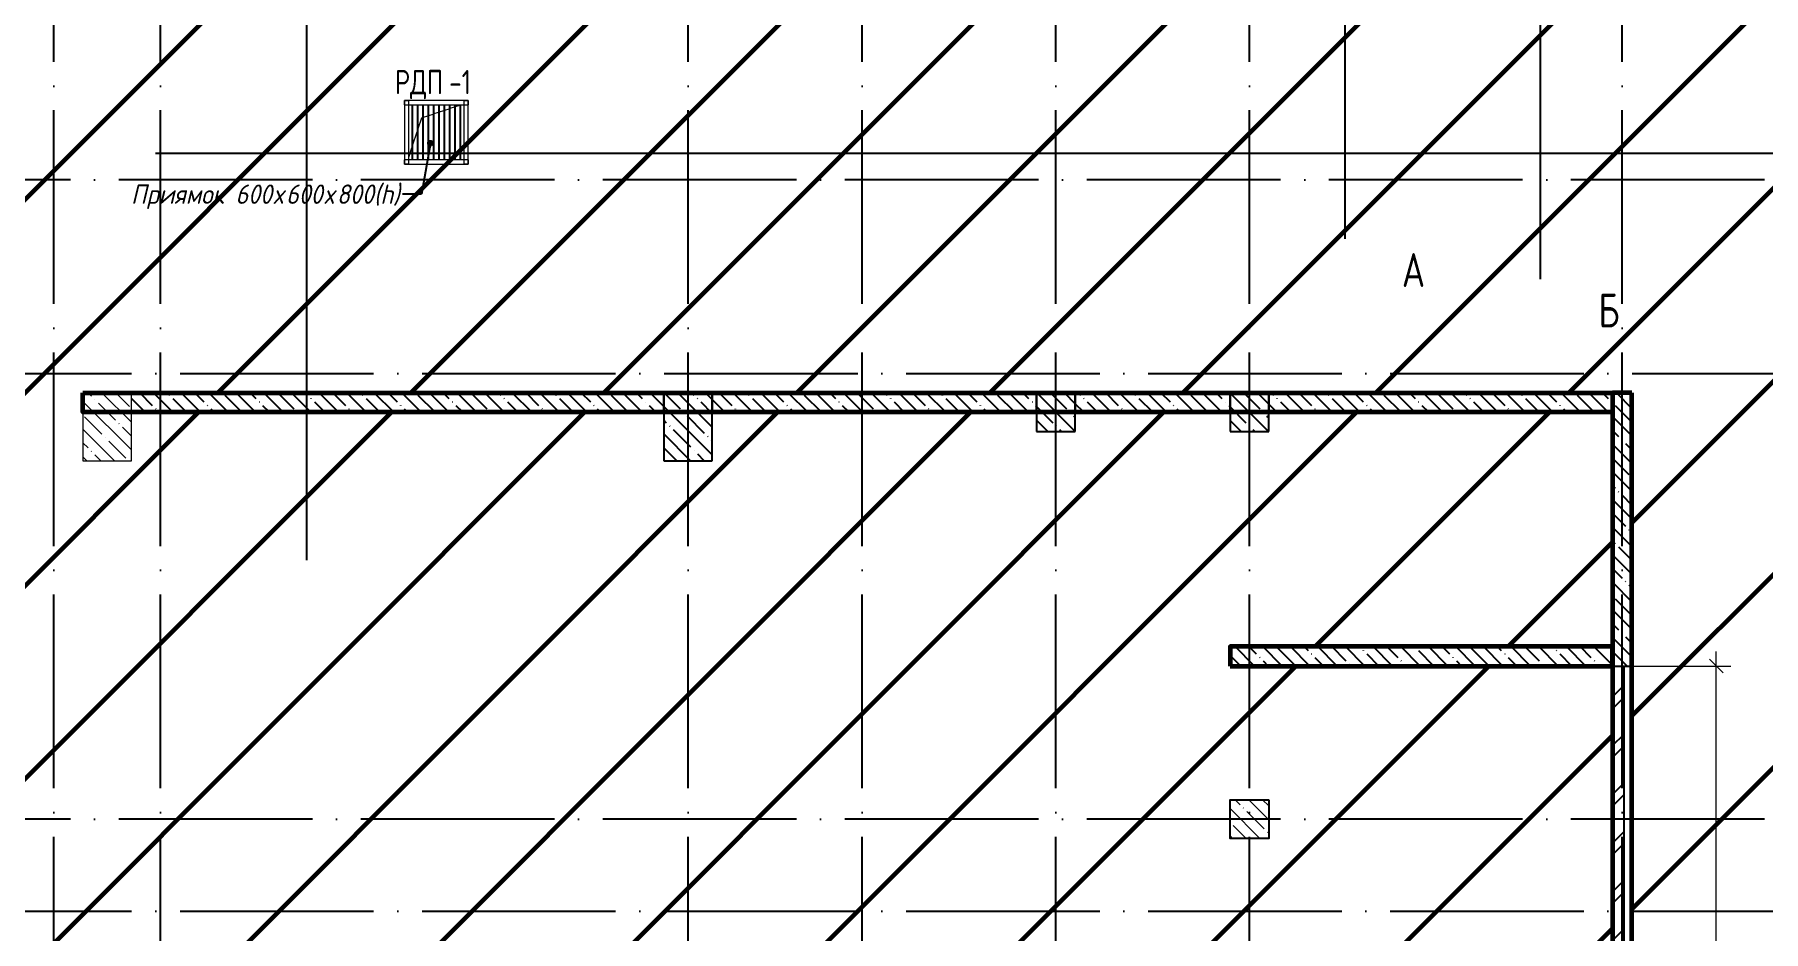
# Model space of a CAD drawing. Header units: millimetres. Extents: x -68946 to 288321, y -402657 to 324925.
# Drawn here: x 136706 to 154565, y 156962 to 166221 of the extents above; entities that cross this region are included whole.
import ezdxf

# ---------------------------------------------------------------- set-up
doc = ezdxf.new("R2010")
doc.units = ezdxf.units.MM
doc.linetypes.add('ADSK_Линия сетки', pattern=[2500, 2000, -250, 0, -250])
doc.layers.get('Defpoints').update_dxf_attribs({"color": 250})
for name, color, linetype, lineweight in [('3.4) ПТ-5         4 вып', 150, 'Continuous', 60), ('A-ANNO-DIMS', 250, 'Continuous', 9), ('A-AREA-BNDY', 7, 'Continuous', 5), ('A-GENM', 7, 'Continuous', 9), ('A-GENM-IDEN', 250, 'Continuous', 9), ('A-WALL-1', 250, 'Continuous', 50), ('G-ANNO-SYMB-3', 250, 'Continuous', 9), ('G-ANNO-TEXT', 250, 'Continuous', 9), ('I-WALL-1', 250, 'Continuous', 5), ('S-COLS', 7, 'Continuous', 9), ('S-COLS-1', 250, 'Continuous', 5), ('S-COLS-2', 250, 'Continuous', 5), ('S-FNDN', 7, 'Continuous', 9), ('Оси-1', 250, 'ADSK_Линия сетки', 9)]:
    doc.layers.add(name, color=color, linetype=linetype, lineweight=lineweight)
doc.styles.add('GOST Common_1', font='', dxfattribs={"width": 0.9, "height": 250})
doc.styles.add('GOST Common_2', font='', dxfattribs={"width": 0.8, "height": 350})
doc.styles.add('ISOCPEUR_I', font='isocpeui.ttf', dxfattribs={"width": 0.9, "height": 12.5})
doc.styles.add('А3', font='ГОСТ тип А.ttf')
doc.styles.get('GOST Common_1').set_extended_font_data('GOST Common')
doc.styles.get('GOST Common_2').set_extended_font_data('GOST Common')
doc.dimstyles.new('ADSK_Основной_2_5_мм', dxfattribs={"dimscale": 304.8, "dimtxt": 0.824897, "dimasz": 0.463911, "dimexe": 0.492126, "dimexo": 0.001615, "dimgap": 0.098425, "dimtad": 1, "dimdec": 0, "dimlfac": 304.8, "dimdsep": 46, "dimtxsty": 'GOST Common_1', "dimblk1": 'OBLIQUE', "dimblk2": 'OBLIQUE', "dimsah": 1, "dimcen": 0.09, "dimdle": 0.492126, "dimazin": 0, "dimtfac": 1, "dimtdec": 4, "dimtix": 1, "dimtmove": 0, "dimatfit": 3, "dimfxl": 1, "dimtvp": 1, "dimtolj": 1, "dimtzin": 0, "dimlwd": 9, "dimlwe": 9, "dimarcsym": 2})
pattern_1 = [(135, (12755.58, 117197.27), (-142.5612, -142.5612), []), (135, (12898.14, 117197.27), (-142.5612, -142.5612), [252.016, -50.403, 3.353, -47.05])]

# ---------------------------------------------------------------- blocks, each defined once
blk = doc.blocks.new('BSC_Колонна _Прямоугольная - 500x700-31293815-АР1_Маркировочный план подвала_ Блок 2_ 3')
at = {"layer": 'S-COLS-1'}
h = blk.add_hatch(dxfattribs=at)
h.set_pattern_fill('FP_6', color=256, style=0, pattern_type=2)
h.set_pattern_definition([(135, (-124700, -44974.97), (-142.56192, -142.56192), []), (135, (-124557.44, -44974.97), (-142.56192, -142.56192), [252.016, -50.403, 3.353, -47.05])])
h.paths.add_polyline_path([(-250, -350), (250, -350), (250, 350), (-250, 350)])
at = {"layer": 'S-COLS-2'}
for p, q in [((250, 350), (-250, 350)), ((-250, 350), (-250, -350)), ((250, -350), (250, 350)), ((-250, -350), (250, -350))]:
    blk.add_line(p, q, dxfattribs=at)
blk = doc.blocks.new('BSC_Колонна _Прямоугольная - 400x400-V11-АР1_Маркировочный план подвала_ Блок 2_ 3')
at = {"layer": 'S-COLS-1'}
h = blk.add_hatch(dxfattribs=at)
h.set_pattern_fill('FP_21', color=256, style=0, pattern_type=2)
h.set_pattern_definition([(135, (-136500, -40924.97), (-142.56192, -142.56192), []), (135, (-136357.44, -40924.97), (-142.56192, -142.56192), [252.016, -50.403, 3.353, -47.05])])
h.paths.add_polyline_path([(-200, -200), (200, -200), (200, 200), (-200, 200)])
at = {"layer": 'S-COLS-2'}
for p, q in [((200, 200), (-200, 200)), ((-200, 200), (-200, -200)), ((200, -200), (200, 200)), ((-200, -200), (200, -200))]:
    blk.add_line(p, q, dxfattribs=at)
blk = doc.blocks.new('230_Приямок стенки вертикально _Фунд_Плита_ - 230_Приямок стенки вертикально _Фунд_Плита_-32143332-АР1_Маркировочный план подвала_ Блок 2_ 3')
at = {"layer": 'S-FNDN'}
for p, q in [((-77, 174), (-33, 189)), ((-22, 193), (22, 207)), ((33, 211), (77, 226)), ((88, 229), (132, 244)), ((143, 248), (187, 262)), ((198, 266), (242, 281)), ((253, 284), (255, 285)), ((-242, -125), (-198, 5)), ((-186, 41), (-150, 150)), ((-150, 150), (-143, 152)), ((-132, 156), (-88, 171)), ((-285, -255), (-253, -160))]:
    blk.add_line(p, q, dxfattribs=at)
blk = doc.blocks.new('Решетка металлическая РМ-1 _подвал_ - Решетка металлическая РМ-1 _подвал_-33342411-АР1_Маркировочный план подвала_ Блок 2_ 3')
at = {"layer": 'A-GENM'}
for p, q in [((0, 615), (0, 660)), ((660, 660), (0, 660)), ((0, 660), (45, 660)), ((0, 660), (0, 0)), ((0, 615), (660, 615)), ((45, 0), (45, 660)), ((76.5, 615), (76.5, 45)), ((88.5, 45), (88.5, 615)), ((131.5, 615), (131.5, 45)), ((143.5, 45), (143.5, 615)), ((186.5, 615), (186.5, 45)), ((198.5, 45), (198.5, 615)), ((241.5, 615), (241.5, 45)), ((253.5, 45), (253.5, 615)), ((296.5, 615), (296.5, 45)), ((308.5, 45), (308.5, 615)), ((351.5, 615), (351.5, 45)), ((363.5, 45), (363.5, 615)), ((406.5, 615), (406.5, 45)), ((418.5, 45), (418.5, 615)), ((461.5, 615), (461.5, 45)), ((473.5, 45), (473.5, 615)), ((516.5, 615), (516.5, 45)), ((528.5, 45), (528.5, 615)), ((571.5, 615), (571.5, 45)), ((583.5, 45), (583.5, 615)), ((615, 660), (660, 660)), ((615, 660), (615, 0)), ((660, 660), (660, 615)), ((660, 0), (660, 660)), ((0, 0), (0, 45)), ((660, 45), (0, 45)), ((0, 0), (660, 0)), ((45, 0), (0, 0)), ((660, 0), (615, 0)), ((660, 45), (660, 0))]:
    blk.add_line(p, q, dxfattribs=at)
blk = doc.blocks.new('_Oblique')
at = {"color": 0, "linetype": 'ByBlock', "lineweight": -2}
blk.add_line((-0.5, -0.5), (0.5, 0.5), dxfattribs=at)
blk = doc.blocks.new('*D5530')
at = {"layer": 'A-ANNO-DIMS', "color": 0, "lineweight": 9, "transparency": 16777216}
for p, q in [((154078, 145172), (154078, 159852)), ((153206, 159702), (154228, 159702)), ((153126, 145322), (154228, 145322))]:
    blk.add_line(p, q, dxfattribs=at)
at = {"layer": 'Defpoints', "color": 0, "transparency": 16777216}
for p in [(153206, 159702), (154078, 159702), (153126, 145322)]:
    blk.add_point(p, dxfattribs=at)
at = {"layer": 'A-ANNO-DIMS', "color": 0, "lineweight": 9, "transparency": 16777216, "xscale": 141.4, "yscale": 141.4, "zscale": 141.4}
for p, rotation in [((154078, 159702), 90), ((154078, 145322), 270)]:
    blk.add_blockref('_Oblique', p, dxfattribs=dict(at, rotation=rotation))
at = {"layer": 'A-ANNO-DIMS', "color": 0, "lineweight": 25, "transparency": 16777216, "insert": (153922, 152512), "char_height": 251.4, "width": 915.37, "attachment_point": 5, "rotation": 90, "style": 'А3'}
blk.add_mtext('\\A1;14380', dxfattribs=at)
blk = doc.blocks.new('ADSK_Марка_Перемычка - Экземпляр_ADSK_Позиция-34100395-АР1_Маркировочный план подвала_ Блок 2_ 3')
at = {"layer": 'A-GENM-IDEN'}
blk.add_line((-2.5, 0), (2.5, 0), dxfattribs=at)

msp = doc.modelspace()

# ---------------------------------------------------------------- hatches: boundary and pattern name
at = {"layer": '3.4) ПТ-5         4 вып'}
h = msp.add_hatch(dxfattribs=at)
h.set_pattern_fill('ANSI31', color=256, scale=444)
h.paths.add_polyline_path([(165505.5794, 175922.2725), (153204.5565, 175922.2725), (153204.5565, 167092.2731), (149255.5794, 167092.2731), (149255.5784, 175522.2725), (135005.5883, 175522.2725), (135005.5883, 173822.2731), (130555.579, 173822.2731), (130555.579, 175522.2731), (121455.5793, 175522.2731), (121455.5793, 175716.2262), (106155.5788, 175716.2262), (106155.5788, 166612.2956), (110205.5784, 166612.2956), (110205.5784, 156972.2956), (113915.5784, 156952.2731), (113915.5784, 153345.7592), (117855.579, 153345.7592), (117855.579, 136622.2725), (127015.579, 136622.2725), (127015.579, 133327.2725), (128505.579, 133322.2725), (128505.579, 127472.2731), (133700.8917, 127472.2731), (133700.8917, 142722.2735), (146655.5784, 142722.2735), (146655.5784, 139012.2735), (149375.5784, 139012.2735), (149375.5784, 130197.2725), (153220.5784, 130197.2725), (153220.5784, 117287.2731), (157805.5794, 117272.2731), (157805.5784, 128892.2731), (165505.5794, 128892.2731)])
h.paths.add_polyline_path([(131455.5794, 162522.2404), (131855.5794, 162522.2404), (131855.5794, 145322.2729), (131455.5794, 145322.2729)], flags=16)
h.paths.add_polyline_path([(137205.5784, 162322.241), (137205.5784, 162522.2404), (153005.5784, 162522.2404), (153005.5784, 162522.241), (153205.5784, 162522.241), (153205.5784, 145322.2725), (153005.5784, 145322.2725), (153005.5784, 150522.2404), (149255.5794, 150522.2404), (149255.5794, 150722.2404), (153005.5784, 150722.2404), (153005.5784, 154752.4235), (149255.5784, 154752.4235), (149255.5784, 154952.4235), (153005.5784, 154952.4235), (153005.5784, 159702.2731), (149055.5784, 159702.2731), (149055.5784, 159902.2731), (153005.5784, 159902.2731), (153005.5784, 162322.241)], flags=16)
h.paths.add_polyline_path([(136905.5789, 145522.2729), (149255.5784, 145522.2729), (149255.5784, 147472.2729), (152482.3145, 147472.2729), (152482.3145, 145322.2725), (149255.5784, 145322.2725), (136905.5789, 145322.2725)], flags=16)
h.paths.add_polyline_path([(149255.5784, 140862.2725), (153005.5774, 140862.2725), (153005.5774, 140662.2725), (149255.5784, 140662.2725)], flags=16)
h.paths.add_polyline_path([(157805.5794, 171022.3919), (158005.5794, 171022.3919), (158005.5794, 157922.2725), (157805.5794, 157922.2725)], flags=16)
at = {"layer": 'G-ANNO-TEXT', "lineweight": 25}
h = msp.add_hatch(color=256, dxfattribs=at)
edge = h.paths.add_edge_path()
edge.add_arc((140795.8001, 165100.2282), 25, 0, 360)
at = {"layer": 'I-WALL-1', "lineweight": 25}
h = msp.add_hatch(dxfattribs=at)
h.set_pattern_fill('FP_1', color=256, style=0, pattern_type=2)
h.set_pattern_definition(pattern_1)
h.paths.add_polyline_path([(153005.5784, 162322.241), (153005.5784, 162522.241), (149455.5794, 162522.241), (149455.5794, 162322.241), (151388.3656, 162322.241)])
h.paths.add_polyline_path([(147055.5796, 162322.241), (147055.5796, 162522.241), (143705.5794, 162522.241), (143705.5794, 162322.241), (145880.2342, 162322.241)])
h.paths.add_polyline_path([(147455.5796, 162322.241), (149055.5794, 162322.241), (149055.5794, 162522.241), (147455.5796, 162522.241)])
h.paths.add_polyline_path([(143205.5794, 162322.241), (143205.5794, 162522.241), (137705.5784, 162522.2404), (137705.5784, 162322.241), (140372.1027, 162322.241)])
h = msp.add_hatch(dxfattribs=at)
h.set_pattern_fill('FP_1', color=256, style=0, pattern_type=2)
h.set_pattern_definition(pattern_1)
h.paths.add_polyline_path([(153205.5784, 159702.2731), (153205.5784, 162522.241), (153005.5784, 162522.241), (153005.5784, 159702.2731)])
h = msp.add_hatch(dxfattribs=at)
h.set_pattern_fill('FP_1', color=256, style=0, pattern_type=2)
h.set_pattern_definition(pattern_1)
h.paths.add_polyline_path([(153005.5784, 159702.2731), (153005.5784, 159902.2731), (149055.5784, 159902.2731), (149055.5784, 159702.2731), (151388.3656, 159702.2731)])
h = msp.add_hatch(dxfattribs=at)
h.set_pattern_fill('FP_2', color=256, style=0, pattern_type=2)
h.set_pattern_definition([(45, (12755.58, 117197.27), (-251.4472, 251.4472), []), (45, (12755.58, 117578.27), (-251.4472, 251.4472), [])])
h.paths.add_polyline_path([(153005.5784, 145322.2725), (153125.5784, 145322.2725), (153125.5784, 159697.2731), (153005.5784, 159697.2731), (153005.5784, 145522.2725)])
at = {"layer": 'S-COLS-1', "lineweight": 25}
h = msp.add_hatch(dxfattribs=at)
h.set_pattern_fill('FP_1', color=256, style=0, pattern_type=2)
h.set_pattern_definition(pattern_1)
h.paths.add_polyline_path([(143205.5794, 161822.2404), (143705.5794, 161822.2404), (143705.5794, 162522.2404), (143205.5794, 162522.2404), (143205.5794, 162322.241)])
h = msp.add_hatch(dxfattribs=at)
h.set_pattern_fill('FP_1', color=256, style=0, pattern_type=2)
h.set_pattern_definition(pattern_1)
h.paths.add_polyline_path([(147055.5796, 162122.2416), (147455.5796, 162122.2416), (147455.5796, 162522.2416), (147055.5796, 162522.2416), (147055.5796, 162322.241)])
h = msp.add_hatch(dxfattribs=at)
h.set_pattern_fill('FP_1', color=256, style=0, pattern_type=2)
h.set_pattern_definition(pattern_1)
h.paths.add_polyline_path([(149055.5794, 162122.2404), (149455.5794, 162122.2404), (149455.5794, 162522.2404), (149055.5794, 162522.2404), (149055.5794, 162322.241)])

# ---------------------------------------------------------------- linework, layer by layer
at = {"layer": '3.4) ПТ-5         4 вып'}
for points in [[(137205.5784, 162522.2404), (153005.5784, 162522.2404), (153005.5784, 162322.241), (137205.5784, 162322.241)], [(153205.5784, 162522.241), (153005.5784, 162522.241), (153005.5784, 145322.2725), (153205.5784, 145322.2725)], [(149055.5784, 159702.2731), (153005.5784, 159702.2731), (153005.5784, 159902.2731), (149055.5784, 159902.2731)]]:
    msp.add_lwpolyline(points, close=True, dxfattribs=at)
at = {"layer": 'A-AREA-BNDY', "lineweight": 25, "flags": 128}
msp.add_lwpolyline([(149455.5794, 158322.2404), (149455.5794, 157922.2404), (149055.5794, 157922.2404), (149055.5794, 158322.2404)], close=True, dxfattribs=at)
at = {"layer": 'A-WALL-1', "lineweight": 25}
for p, q in [((143205.5794, 162522.241), (137705.5784, 162522.241)), ((143205.5794, 162322.241), (143205.5794, 162522.241)), ((147055.5796, 162522.241), (143705.5794, 162522.241)), ((143705.5794, 162522.241), (143705.5794, 162322.241)), ((147055.5796, 162322.241), (147055.5796, 162522.241)), ((149055.5794, 162522.241), (147455.5796, 162522.241)), ((147455.5796, 162522.241), (147455.5796, 162322.241)), ((149055.5794, 162322.241), (149055.5794, 162522.241)), ((153205.5784, 162522.241), (149455.5794, 162522.241)), ((149455.5794, 162522.241), (149455.5794, 162322.241)), ((153005.5784, 162522.241), (153005.5784, 159702.2731)), ((153205.5784, 159702.2731), (153205.5784, 162522.241)), ((137705.5784, 162322.241), (143205.5794, 162322.241)), ((143705.5794, 162322.241), (147055.5796, 162322.241)), ((147455.5796, 162322.241), (149055.5794, 162322.241)), ((149455.5794, 162322.241), (153005.5784, 162322.241)), ((153005.5784, 159902.2731), (149055.5784, 159902.2731)), ((149055.5784, 159902.2731), (149055.5784, 159702.2731)), ((153005.5784, 159702.2731), (153005.5784, 159902.2731)), ((149055.5784, 159702.2731), (153205.5784, 159702.2731)), ((153005.5784, 159697.2731), (153005.5784, 145322.2725)), ((153125.5784, 159697.2731), (153005.5784, 159697.2731)), ((153125.5784, 145322.2725), (153125.5784, 159697.2731))]:
    msp.add_line(p, q, dxfattribs=at)
at = {"layer": 'G-ANNO-SYMB-3', "lineweight": 25}
for p, q in [((152259.2993, 177522.7669), (152259.2993, 163695.9146)), ((150242.1073, 177358.8198), (150242.1073, 164112.6954)), ((139518.5518, 160794.3317), (139518.5518, 176722.6818)), ((137953.6134, 164995.4073), (166415.7467, 164995.4073))]:
    msp.add_line(p, q, dxfattribs=at)
at = {"layer": 'G-ANNO-TEXT', "lineweight": 25}
for p, q in [((140795.8001, 165100.2282), (140703.4224, 164573.7271)), ((140511.8198, 164573.7271), (140505.9416, 164573.7271)), ((140703.4224, 164573.7271), (140511.8198, 164573.7271))]:
    msp.add_line(p, q, dxfattribs=at)
msp.add_circle((140795.8001, 165100.2282), 25, dxfattribs=at)
at = {"layer": 'S-COLS', "lineweight": 25}
for p, q in [((143205.5794, 162522.2404), (143205.5794, 162322.241)), ((143705.5794, 162322.241), (143705.5794, 162522.2404))]:
    msp.add_line(p, q, dxfattribs=at)
at = {"layer": 'S-COLS-2', "lineweight": 25}
for p, q in [((143705.5794, 162522.2404), (143205.5794, 162522.2404)), ((147455.5796, 162522.2416), (147055.5796, 162522.2416)), ((147055.5796, 162522.2416), (147055.5796, 162322.241)), ((147455.5796, 162322.241), (147455.5796, 162522.2416)), ((149455.5794, 162522.2404), (149055.5794, 162522.2404)), ((149055.5794, 162522.2404), (149055.5794, 162322.241)), ((149455.5794, 162322.241), (149455.5794, 162522.2404)), ((143205.5794, 162322.241), (143205.5794, 161822.2404)), ((143705.5794, 161822.2404), (143705.5794, 162322.241)), ((147055.5796, 162322.241), (147055.5796, 162122.2416)), ((147455.5796, 162122.2416), (147455.5796, 162322.241)), ((149055.5794, 162322.241), (149055.5794, 162122.2404)), ((149455.5794, 162122.2404), (149455.5794, 162322.241)), ((147055.5796, 162122.2416), (147455.5796, 162122.2416)), ((149055.5794, 162122.2404), (149455.5794, 162122.2404)), ((143205.5794, 161822.2404), (143705.5794, 161822.2404))]:
    msp.add_line(p, q, dxfattribs=at)
at = {"layer": 'Оси-1', "lineweight": 25}
for p, q in [((136905.5789, 113438.4326), (136905.5789, 178399.2771)), ((138005.5794, 113438.4326), (138005.5794, 178399.2771)), ((143455.5794, 113438.4326), (143455.5794, 178399.2771)), ((145255.5794, 113438.4326), (145255.5794, 178399.2771)), ((147255.5796, 113438.4326), (147255.5796, 178399.2771)), ((149255.5794, 113438.4326), (149255.5794, 178399.2771)), ((153105.5794, 113438.4326), (153105.5794, 178399.2771)), ((169576.458, 164722.3322), (112075.5784, 164722.3322)), ((78205.6799, 162722.2725), (169576.458, 162722.2725)), ((169576.458, 158122.3925), (112075.5784, 158122.3925)), ((78205.6799, 157172.2725), (169576.458, 157172.2725))]:
    msp.add_line(p, q, dxfattribs=at)

# ---------------------------------------------------------------- block references
at = {"layer": 'A-GENM', "lineweight": 25}
msp.add_blockref('Решетка металлическая РМ-1 _подвал_ - Решетка металлическая РМ-1 _подвал_-33342411-АР1_Маркировочный план подвала_ Блок 2_ 3', (140525.5784, 164882.2725), dxfattribs=at)
at = {"layer": 'A-GENM-IDEN', "lineweight": 25, "xscale": 99.99999999999993, "yscale": 99.99999999999993, "zscale": 99.99999999999993}
msp.add_blockref('ADSK_Марка_Перемычка - Экземпляр_ADSK_Позиция-34100395-АР1_Маркировочный план подвала_ Блок 2_ 3', (140855.5784, 165542.7029), dxfattribs=at)
at = {"layer": 'S-COLS', "lineweight": 25}
msp.add_blockref('BSC_Колонна _Прямоугольная - 500x700-31293815-АР1_Маркировочный план подвала_ Блок 2_ 3', (137455.5784, 162172.2404), dxfattribs=at)
at = {"layer": 'S-COLS-2', "lineweight": 25}
msp.add_blockref('BSC_Колонна _Прямоугольная - 400x400-V11-АР1_Маркировочный план подвала_ Блок 2_ 3', (149255.5794, 158122.2404), dxfattribs=at)
at = {"layer": 'S-FNDN', "lineweight": 25}
msp.add_blockref('230_Приямок стенки вертикально _Фунд_Плита_ - 230_Приямок стенки вертикально _Фунд_Плита_-32143332-АР1_Маркировочный план подвала_ Блок 2_ 3', (140855.5784, 165212.2725), dxfattribs=at)

# ---------------------------------------------------------------- texts
at = {"layer": 'A-GENM-IDEN', "lineweight": 25, "char_height": 250, "attachment_point": 1, "style": 'GOST Common_2'}
for s, insert, width in [('РДП', (140428.2476, 165855.8403), 678.227625), ('-1', (140987.8413, 165855.8403), 331.898625)]:
    msp.add_mtext(s, dxfattribs=dict(at, insert=insert, width=width))
at = {"layer": 'G-ANNO-SYMB-3', "lineweight": 25, "char_height": 350, "attachment_point": 1, "style": 'GOST Common_1'}
for s, insert, width in [('\\fGOST Common|b0|i0|c204|p34|;\\W.8;А', (150829.9069, 163965.9652), 307.848), ('\\fGOST Common|b0|i0|c204|p34|;\\W.8;Б', (152860.2989, 163549.1844), 275.7805)]:
    msp.add_mtext(s, dxfattribs=dict(at, insert=insert, width=width))
at = {"layer": 'G-ANNO-TEXT', "lineweight": 25, "char_height": 200, "attachment_point": 1, "style": 'ISOCPEUR_I'}
for s, insert, width in [('Приямок', (137702.0198, 164673.7271), 1168.860375), (' 600', (138666.426, 164673.7271), 613.290937), ('600', (139303.4104, 164673.7271), 476.202375), ('800(h)', (139827.2854, 164673.7271), 822.531375), ('\\fISOCPEUR|b0|i1|c204|p34|;\\W.9;х', (139172.4416, 164673.7271), 158.734125), ('\\fISOCPEUR|b0|i1|c204|p34|;\\W.9;х', (139696.3166, 164673.7271), 158.734125)]:
    msp.add_mtext(s, dxfattribs=dict(at, insert=insert, width=width))

# ---------------------------------------------------------------- dimensions: what is measured, and where the dimension line sits
at = {"layer": 'A-ANNO-DIMS', "lineweight": 25}
dim = msp.add_linear_dim(base=(154077.8342, 159702.2731), p1=(153125.5784, 145322.2725), p2=(153205.5784, 159702.2731), angle=90, dimstyle='ADSK_Основной_2_5_мм', override={"dimlfac": 1, "dimpost": '<>', "dimtxsty": 'А3', "dimfxl": 14380.223116}, dxfattribs=at)
dim.commit()
dim.dimension.update_dxf_attribs({"geometry": '*D5530', "text_midpoint": (153922.1198, 152512.2728)})

doc.saveas('drawing.dxf')
